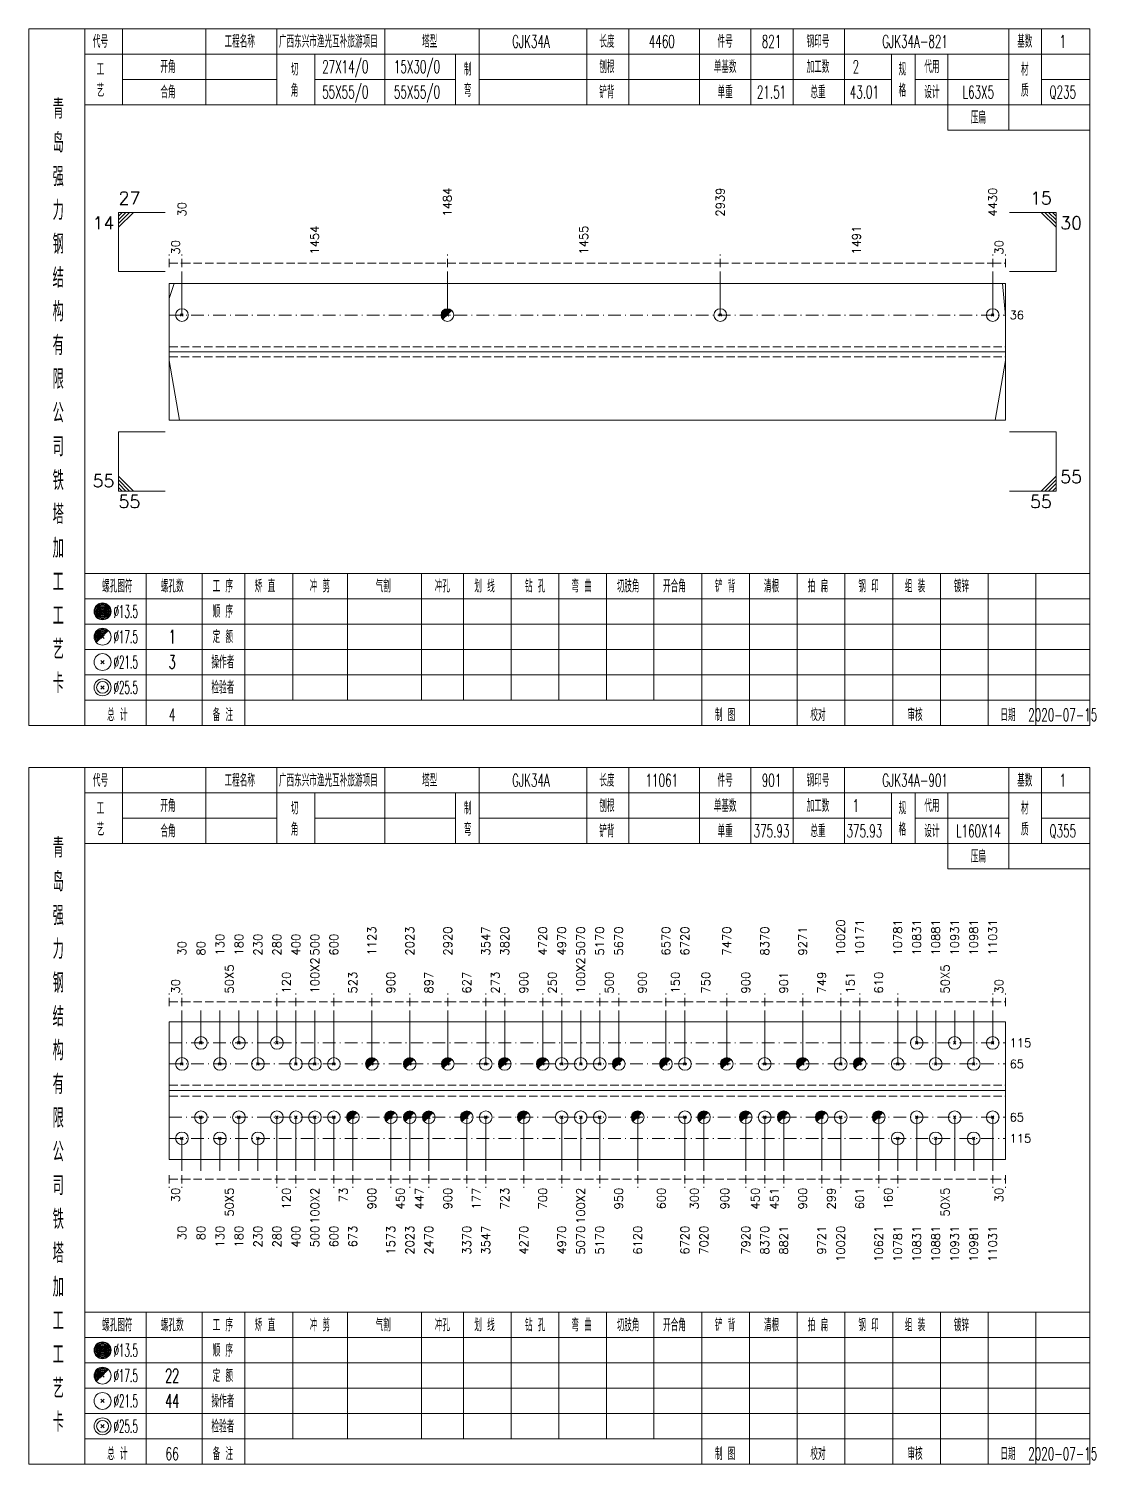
# Model space of a CAD drawing. Extents: x 0 to 2606, y -377 to 6479.
# Drawn here: x 261.4 to 514.3, y 2625 to 2965 of the extents above; entities that cross this region are included whole.
import ezdxf
from ezdxf.enums import TextEntityAlignment as Align

# ---------------------------------------------------------------- set-up
doc = ezdxf.new("R2010")
doc.units = 0
doc.header["$MEASUREMENT"] = 0
doc.linetypes.add('一点画线', pattern=[5.2, 3, -1, 0.2, -1])
doc.linetypes.add('虚线', pattern=[2.75, 2, -0.75])
doc.layers.get('0').update_dxf_attribs({"linetype": 'CONTINUOUS', "lineweight": 25})
doc.layers.add('1', color=7, linetype='CONTINUOUS', lineweight=25)
doc.layers.add('4', color=7, linetype='CONTINUOUS', lineweight=25)
doc.styles.get("Standard").update_dxf_attribs({"font": 'simplex.shx', "width": 0.7, "height": 3, "bigfont": 'gbhzfs.shx'})

msp = doc.modelspace()

# ---------------------------------------------------------------- linework, layer by layer
at = {"color": 7, "linetype": 'Continuous', "lineweight": 13}
for p, q in [((282.7, 2921.5), (293.7, 2921.5)), ((282.7, 2907.5), (282.7, 2921.5)), ((283.57, 2921.5), (282.7, 2920.62)), ((284.45, 2921.5), (282.7, 2919.75)), ((285.32, 2921.5), (282.7, 2918.88)), ((286.2, 2921.5), (282.7, 2918)), ((504.8, 2921.5), (493.8, 2921.5)), ((501.3, 2921.5), (504.8, 2918)), ((502.18, 2921.5), (504.8, 2918.88)), ((503.05, 2921.5), (504.8, 2919.75)), ((503.93, 2921.5), (504.8, 2920.62)), ((504.8, 2907.5), (504.8, 2921.5)), ((282.7, 2907.5), (293.7, 2907.5)), ((297.7, 2897.19), (297.7, 2907.5)), ((360.61, 2897.19), (360.61, 2907.5)), ((425.24, 2897.19), (425.24, 2907.5)), ((489.8, 2897.19), (489.8, 2907.5)), ((504.8, 2907.5), (493.8, 2907.5)), ((294.7, 2901.09), (295.9, 2904.69)), ((492.8, 2896.98), (492.13, 2904.69)), ((297.4, 2896.89), (298, 2897.49)), ((298, 2896.89), (297.4, 2897.49)), ((424.94, 2896.89), (425.54, 2897.49)), ((425.54, 2896.89), (424.94, 2897.49)), ((489.5, 2896.89), (490.1, 2897.49)), ((490.1, 2896.89), (489.5, 2897.49)), ((294.7, 2886.44), (297.14, 2872.31)), ((492.8, 2886.44), (490.36, 2872.31)), ((282.7, 2869.5), (293.7, 2869.5)), ((282.7, 2869.5), (282.7, 2855.5)), ((504.8, 2869.5), (493.8, 2869.5)), ((504.8, 2869.5), (504.8, 2855.5)), ((286.2, 2855.5), (282.7, 2859)), ((285.32, 2855.5), (282.7, 2858.12)), ((284.45, 2855.5), (282.7, 2857.25)), ((283.57, 2855.5), (282.7, 2856.38)), ((501.3, 2855.5), (504.8, 2859)), ((502.18, 2855.5), (504.8, 2858.12)), ((503.05, 2855.5), (504.8, 2857.25)), ((503.93, 2855.5), (504.8, 2856.38)), ((282.7, 2855.5), (293.7, 2855.5)), ((504.8, 2855.5), (493.8, 2855.5)), ((297.7, 2719.81), (297.7, 2732.5)), ((302.2, 2724.81), (302.2, 2732.5)), ((306.7, 2719.81), (306.7, 2732.5)), ((311.2, 2724.81), (311.2, 2732.5)), ((315.7, 2719.81), (315.7, 2732.5)), ((320.2, 2724.81), (320.2, 2732.5)), ((324.7, 2719.81), (324.7, 2732.5)), ((329.2, 2719.81), (329.2, 2732.5)), ((333.7, 2719.81), (333.7, 2732.5)), ((342.7, 2719.81), (342.7, 2732.5)), ((351.7, 2719.81), (351.7, 2732.5)), ((360.7, 2719.81), (360.7, 2732.5)), ((369.7, 2719.81), (369.7, 2732.5)), ((374.2, 2719.81), (374.2, 2732.5)), ((383.2, 2719.81), (383.2, 2732.5)), ((387.7, 2719.81), (387.7, 2732.5)), ((392.2, 2719.81), (392.2, 2732.5)), ((396.7, 2719.81), (396.7, 2732.5)), ((401.2, 2719.81), (401.2, 2732.5)), ((412.37, 2719.81), (412.37, 2732.5)), ((416.87, 2719.81), (416.87, 2732.5)), ((426.8, 2719.81), (426.8, 2732.5)), ((435.8, 2719.81), (435.8, 2732.5)), ((444.8, 2719.81), (444.8, 2732.5)), ((453.8, 2719.81), (453.8, 2732.5)), ((458.3, 2719.81), (458.3, 2732.5)), ((467.3, 2719.81), (467.3, 2732.5)), ((471.8, 2724.81), (471.8, 2732.5)), ((476.3, 2719.81), (476.3, 2732.5)), ((480.8, 2724.81), (480.8, 2732.5)), ((485.3, 2719.81), (485.3, 2732.5)), ((489.8, 2724.81), (489.8, 2732.5)), ((301.9, 2724.51), (302.5, 2725.11)), ((302.5, 2724.51), (301.9, 2725.11)), ((310.9, 2724.51), (311.5, 2725.11)), ((311.5, 2724.51), (310.9, 2725.11)), ((319.9, 2724.51), (320.5, 2725.11)), ((320.5, 2724.51), (319.9, 2725.11)), ((471.5, 2724.51), (472.1, 2725.11)), ((472.1, 2724.51), (471.5, 2725.11)), ((480.5, 2724.51), (481.1, 2725.11)), ((481.1, 2724.51), (480.5, 2725.11)), ((489.5, 2724.51), (490.1, 2725.11)), ((490.1, 2724.51), (489.5, 2725.11)), ((297.4, 2719.51), (298, 2720.11)), ((298, 2719.51), (297.4, 2720.11)), ((306.4, 2719.51), (307, 2720.11)), ((307, 2719.51), (306.4, 2720.11)), ((315.4, 2719.51), (316, 2720.11)), ((316, 2719.51), (315.4, 2720.11)), ((324.4, 2719.51), (325, 2720.11)), ((325, 2719.51), (324.4, 2720.11)), ((328.9, 2719.51), (329.5, 2720.11)), ((329.5, 2719.51), (328.9, 2720.11)), ((333.4, 2719.51), (334, 2720.11)), ((334, 2719.51), (333.4, 2720.11)), ((369.4, 2719.51), (370, 2720.11)), ((370, 2719.51), (369.4, 2720.11)), ((387.4, 2719.51), (388, 2720.11)), ((388, 2719.51), (387.4, 2720.11)), ((391.9, 2719.51), (392.5, 2720.11)), ((392.5, 2719.51), (391.9, 2720.11)), ((396.4, 2719.51), (397, 2720.11)), ((397, 2719.51), (396.4, 2720.11)), ((416.57, 2719.51), (417.17, 2720.11)), ((417.17, 2719.51), (416.57, 2720.11)), ((435.5, 2719.51), (436.1, 2720.11)), ((436.1, 2719.51), (435.5, 2720.11)), ((453.5, 2719.51), (454.1, 2720.11)), ((454.1, 2719.51), (453.5, 2720.11)), ((467, 2719.51), (467.6, 2720.11)), ((467.6, 2719.51), (467, 2720.11)), ((476, 2719.51), (476.6, 2720.11)), ((476.6, 2719.51), (476, 2720.11)), ((485, 2719.51), (485.6, 2720.11)), ((485.6, 2719.51), (485, 2720.11)), ((302.2, 2707.19), (302.2, 2694.5)), ((311.2, 2707.19), (311.2, 2694.5)), ((320.2, 2707.19), (320.2, 2694.5)), ((324.7, 2707.19), (324.7, 2694.5)), ((329.2, 2707.19), (329.2, 2694.5)), ((333.7, 2707.19), (333.7, 2694.5)), ((338.2, 2707.19), (338.2, 2694.5)), ((347.2, 2707.19), (347.2, 2694.5)), ((351.7, 2707.19), (351.7, 2694.5)), ((356.2, 2707.19), (356.2, 2694.5)), ((365.2, 2707.19), (365.2, 2694.5)), ((369.7, 2707.19), (369.7, 2694.5)), ((378.7, 2707.19), (378.7, 2694.5)), ((387.7, 2707.19), (387.7, 2694.5)), ((392.2, 2707.19), (392.2, 2694.5)), ((396.7, 2707.19), (396.7, 2694.5)), ((405.7, 2707.19), (405.7, 2694.5)), ((416.87, 2707.19), (416.87, 2694.5)), ((421.37, 2707.19), (421.37, 2694.5)), ((431.3, 2707.19), (431.3, 2694.5)), ((435.8, 2707.19), (435.8, 2694.5)), ((440.3, 2707.19), (440.3, 2694.5)), ((449.3, 2707.19), (449.3, 2694.5)), ((453.8, 2707.19), (453.8, 2694.5)), ((462.8, 2707.19), (462.8, 2694.5)), ((471.8, 2707.19), (471.8, 2694.5)), ((480.8, 2707.19), (480.8, 2694.5)), ((489.8, 2707.19), (489.8, 2694.5)), ((297.7, 2702.19), (297.7, 2694.5)), ((306.7, 2702.19), (306.7, 2694.5)), ((315.7, 2702.19), (315.7, 2694.5)), ((467.3, 2702.19), (467.3, 2694.5)), ((476.3, 2702.19), (476.3, 2694.5)), ((485.3, 2702.19), (485.3, 2694.5))]:
    msp.add_line(p, q, dxfattribs=at)
at = {"color": 8, "linetype": '虚线', "lineweight": 9}
for p, q in [((294.7, 2908.5), (294.7, 2911.5)), ((297.7, 2908.5), (297.7, 2911.5)), ((297.7, 2908.5), (297.7, 2911.5)), ((360.61, 2908.5), (360.61, 2911.5)), ((360.61, 2908.5), (360.61, 2911.5)), ((425.24, 2908.5), (425.24, 2911.5)), ((425.24, 2908.5), (425.24, 2911.5)), ((489.8, 2908.5), (489.8, 2911.5)), ((489.8, 2908.5), (489.8, 2911.5)), ((492.8, 2908.5), (492.8, 2911.5)), ((294.7, 2909.5), (297.7, 2909.5)), ((297.7, 2909.5), (360.61, 2909.5)), ((360.61, 2909.5), (425.24, 2909.5)), ((425.24, 2909.5), (489.8, 2909.5)), ((489.8, 2909.5), (492.8, 2909.5)), ((294.7, 2733.5), (294.7, 2736.5)), ((294.7, 2734.5), (297.7, 2734.5)), ((297.7, 2733.5), (297.7, 2736.5)), ((297.7, 2733.5), (297.7, 2736.5)), ((297.7, 2734.5), (320.2, 2734.5)), ((320.2, 2733.5), (320.2, 2736.5)), ((320.2, 2733.5), (320.2, 2736.5)), ((320.2, 2734.5), (324.7, 2734.5)), ((324.7, 2733.5), (324.7, 2736.5)), ((324.7, 2733.5), (324.7, 2736.5)), ((324.7, 2734.5), (333.7, 2734.5)), ((333.7, 2733.5), (333.7, 2736.5)), ((333.7, 2733.5), (333.7, 2736.5)), ((333.7, 2734.5), (342.7, 2734.5)), ((342.7, 2733.5), (342.7, 2736.5)), ((342.7, 2733.5), (342.7, 2736.5)), ((342.7, 2734.5), (351.7, 2734.5)), ((351.7, 2733.5), (351.7, 2736.5)), ((351.7, 2733.5), (351.7, 2736.5)), ((351.7, 2734.5), (360.7, 2734.5)), ((360.7, 2733.5), (360.7, 2736.5)), ((360.7, 2733.5), (360.7, 2736.5)), ((360.7, 2734.5), (369.7, 2734.5)), ((369.7, 2733.5), (369.7, 2736.5)), ((369.7, 2733.5), (369.7, 2736.5)), ((369.7, 2734.5), (374.2, 2734.5)), ((374.2, 2733.5), (374.2, 2736.5)), ((374.2, 2733.5), (374.2, 2736.5)), ((374.2, 2734.5), (383.2, 2734.5)), ((383.2, 2733.5), (383.2, 2736.5)), ((383.2, 2733.5), (383.2, 2736.5)), ((383.2, 2734.5), (387.7, 2734.5)), ((387.7, 2733.5), (387.7, 2736.5)), ((387.7, 2733.5), (387.7, 2736.5)), ((387.7, 2734.5), (396.7, 2734.5)), ((396.7, 2733.5), (396.7, 2736.5)), ((396.7, 2733.5), (396.7, 2736.5)), ((396.7, 2734.5), (401.2, 2734.5)), ((401.2, 2733.5), (401.2, 2736.5)), ((401.2, 2733.5), (401.2, 2736.5)), ((401.2, 2734.5), (412.37, 2734.5)), ((412.37, 2733.5), (412.37, 2736.5)), ((412.37, 2733.5), (412.37, 2736.5)), ((412.37, 2734.5), (416.87, 2734.5)), ((416.87, 2733.5), (416.87, 2736.5)), ((416.87, 2733.5), (416.87, 2736.5)), ((416.87, 2734.5), (426.8, 2734.5)), ((426.8, 2733.5), (426.8, 2736.5)), ((426.8, 2733.5), (426.8, 2736.5)), ((426.8, 2734.5), (435.8, 2734.5)), ((435.8, 2733.5), (435.8, 2736.5)), ((435.8, 2733.5), (435.8, 2736.5)), ((435.8, 2734.5), (444.8, 2734.5)), ((444.8, 2733.5), (444.8, 2736.5)), ((444.8, 2733.5), (444.8, 2736.5)), ((444.8, 2734.5), (453.8, 2734.5)), ((453.8, 2733.5), (453.8, 2736.5)), ((453.8, 2733.5), (453.8, 2736.5)), ((453.8, 2734.5), (458.3, 2734.5)), ((458.3, 2733.5), (458.3, 2736.5)), ((458.3, 2733.5), (458.3, 2736.5)), ((458.3, 2734.5), (467.3, 2734.5)), ((467.3, 2733.5), (467.3, 2736.5)), ((467.3, 2733.5), (467.3, 2736.5)), ((467.3, 2734.5), (489.8, 2734.5)), ((489.8, 2733.5), (489.8, 2736.5)), ((489.8, 2733.5), (489.8, 2736.5)), ((489.8, 2734.5), (492.8, 2734.5)), ((492.8, 2733.5), (492.8, 2736.5)), ((294.7, 2693.5), (294.7, 2690.5)), ((297.7, 2693.5), (297.7, 2690.5)), ((297.7, 2693.5), (297.7, 2690.5)), ((320.2, 2693.5), (320.2, 2690.5)), ((320.2, 2693.5), (320.2, 2690.5)), ((324.7, 2693.5), (324.7, 2690.5)), ((324.7, 2693.5), (324.7, 2690.5)), ((333.7, 2693.5), (333.7, 2690.5)), ((333.7, 2693.5), (333.7, 2690.5)), ((338.2, 2693.5), (338.2, 2690.5)), ((338.2, 2693.5), (338.2, 2690.5)), ((347.2, 2693.5), (347.2, 2690.5)), ((347.2, 2693.5), (347.2, 2690.5)), ((351.7, 2693.5), (351.7, 2690.5)), ((351.7, 2693.5), (351.7, 2690.5)), ((356.2, 2693.5), (356.2, 2690.5)), ((356.2, 2693.5), (356.2, 2690.5)), ((365.2, 2693.5), (365.2, 2690.5)), ((365.2, 2693.5), (365.2, 2690.5)), ((369.7, 2693.5), (369.7, 2690.5)), ((369.7, 2693.5), (369.7, 2690.5)), ((378.7, 2693.5), (378.7, 2690.5)), ((378.7, 2693.5), (378.7, 2690.5)), ((387.7, 2693.5), (387.7, 2690.5)), ((387.7, 2693.5), (387.7, 2690.5)), ((396.7, 2693.5), (396.7, 2690.5)), ((396.7, 2693.5), (396.7, 2690.5)), ((405.7, 2693.5), (405.7, 2690.5)), ((405.7, 2693.5), (405.7, 2690.5)), ((416.87, 2693.5), (416.87, 2690.5)), ((416.87, 2693.5), (416.87, 2690.5)), ((421.37, 2693.5), (421.37, 2690.5)), ((421.37, 2693.5), (421.37, 2690.5)), ((431.3, 2693.5), (431.3, 2690.5)), ((431.3, 2693.5), (431.3, 2690.5)), ((435.8, 2693.5), (435.8, 2690.5)), ((435.8, 2693.5), (435.8, 2690.5)), ((440.3, 2693.5), (440.3, 2690.5)), ((440.3, 2693.5), (440.3, 2690.5)), ((449.3, 2693.5), (449.3, 2690.5)), ((449.3, 2693.5), (449.3, 2690.5)), ((453.8, 2693.5), (453.8, 2690.5)), ((453.8, 2693.5), (453.8, 2690.5)), ((462.8, 2693.5), (462.8, 2690.5)), ((462.8, 2693.5), (462.8, 2690.5)), ((467.3, 2693.5), (467.3, 2690.5)), ((467.3, 2693.5), (467.3, 2690.5)), ((489.8, 2693.5), (489.8, 2690.5)), ((489.8, 2693.5), (489.8, 2690.5)), ((492.8, 2693.5), (492.8, 2690.5)), ((294.7, 2692.5), (297.7, 2692.5)), ((297.7, 2692.5), (320.2, 2692.5)), ((320.2, 2692.5), (324.7, 2692.5)), ((324.7, 2692.5), (333.7, 2692.5)), ((333.7, 2692.5), (338.2, 2692.5)), ((338.2, 2692.5), (347.2, 2692.5)), ((347.2, 2692.5), (351.7, 2692.5)), ((351.7, 2692.5), (356.2, 2692.5)), ((356.2, 2692.5), (365.2, 2692.5)), ((365.2, 2692.5), (369.7, 2692.5)), ((369.7, 2692.5), (378.7, 2692.5)), ((378.7, 2692.5), (387.7, 2692.5)), ((387.7, 2692.5), (396.7, 2692.5)), ((396.7, 2692.5), (405.7, 2692.5)), ((405.7, 2692.5), (416.87, 2692.5)), ((416.87, 2692.5), (421.37, 2692.5)), ((421.37, 2692.5), (431.3, 2692.5)), ((431.3, 2692.5), (435.8, 2692.5)), ((435.8, 2692.5), (440.3, 2692.5)), ((440.3, 2692.5), (449.3, 2692.5)), ((449.3, 2692.5), (453.8, 2692.5)), ((453.8, 2692.5), (462.8, 2692.5)), ((462.8, 2692.5), (467.3, 2692.5)), ((467.3, 2692.5), (489.8, 2692.5)), ((489.8, 2692.5), (492.8, 2692.5))]:
    msp.add_line(p, q, dxfattribs=at)
at = {"color": 7, "linetype": 'Continuous', "lineweight": 18}
for p, q in [((294.7, 2904.69), (294.7, 2872.31)), ((294.7, 2904.69), (492.8, 2904.69)), ((492.8, 2904.69), (492.8, 2872.31)), ((294.7, 2888.5), (492.8, 2888.5)), ((294.7, 2729.81), (294.7, 2697.19)), ((294.7, 2729.81), (492.8, 2729.81)), ((492.8, 2729.81), (492.8, 2697.19)), ((294.7, 2713.5), (492.8, 2713.5))]:
    msp.add_line(p, q, dxfattribs=at)
at = {"color": 3, "linetype": '一点画线', "lineweight": 13}
for p, q in [((294.7, 2897.19), (492.8, 2897.19)), ((294.7, 2724.81), (492.8, 2724.81)), ((294.7, 2719.81), (492.8, 2719.81)), ((294.7, 2707.19), (492.8, 2707.19)), ((294.7, 2702.19), (492.8, 2702.19))]:
    msp.add_line(p, q, dxfattribs=at)
at = {"color": 7, "linetype": 'Continuous', "lineweight": 0}
for p, q in [((360.31, 2896.89), (360.91, 2897.49)), ((360.31, 2897.49), (360.91, 2896.89)), ((342.4, 2719.51), (343, 2720.11)), ((342.4, 2720.11), (343, 2719.51)), ((351.4, 2719.51), (352, 2720.11)), ((351.4, 2720.11), (352, 2719.51)), ((360.4, 2719.51), (361, 2720.11)), ((360.4, 2720.11), (361, 2719.51)), ((373.9, 2719.51), (374.5, 2720.11)), ((373.9, 2720.11), (374.5, 2719.51)), ((382.9, 2719.51), (383.5, 2720.11)), ((382.9, 2720.11), (383.5, 2719.51)), ((400.9, 2719.51), (401.5, 2720.11)), ((400.9, 2720.11), (401.5, 2719.51)), ((412.07, 2719.51), (412.67, 2720.11)), ((412.07, 2720.11), (412.67, 2719.51)), ((426.5, 2719.51), (427.1, 2720.11)), ((426.5, 2720.11), (427.1, 2719.51)), ((444.5, 2719.51), (445.1, 2720.11)), ((444.5, 2720.11), (445.1, 2719.51)), ((458, 2719.51), (458.6, 2720.11)), ((458, 2720.11), (458.6, 2719.51))]:
    msp.add_line(p, q, dxfattribs=at)
at = {"color": 1, "linetype": '虚线', "lineweight": 18}
for p, q in [((294.7, 2889.69), (492.8, 2889.69)), ((294.7, 2887.31), (492.8, 2887.31)), ((294.7, 2714.81), (492.8, 2714.81)), ((294.7, 2712.19), (492.8, 2712.19))]:
    msp.add_line(p, q, dxfattribs=at)
at = {"color": 7, "linetype": 'Continuous', "lineweight": 13}
for centre in [(297.7, 2897.19), (360.61, 2897.19), (425.24, 2897.19), (489.8, 2897.19), (302.2, 2724.81), (311.2, 2724.81), (320.2, 2724.81), (471.8, 2724.81), (480.8, 2724.81), (489.8, 2724.81), (297.7, 2719.81), (306.7, 2719.81), (315.7, 2719.81), (324.7, 2719.81), (329.2, 2719.81), (333.7, 2719.81), (342.7, 2719.81), (351.7, 2719.81), (360.7, 2719.81), (369.7, 2719.81), (374.2, 2719.81), (383.2, 2719.81), (387.7, 2719.81), (392.2, 2719.81), (396.7, 2719.81), (401.2, 2719.81), (412.37, 2719.81), (416.87, 2719.81), (426.8, 2719.81), (435.8, 2719.81), (444.8, 2719.81), (453.8, 2719.81), (458.3, 2719.81), (467.3, 2719.81), (476.3, 2719.81), (485.3, 2719.81)]:
    msp.add_circle(centre, 1.5, dxfattribs=at)
for centre, radius in [((360.61, 2897.19), 1.35), ((360.61, 2897.19), 1.2), ((360.61, 2897.19), 1.05), ((360.61, 2897.19), 0.9), ((360.61, 2897.19), 0.75), ((360.61, 2897.19), 0.6), ((360.61, 2897.19), 0.45), ((360.61, 2897.19), 0.3), ((360.61, 2897.19), 0.15), ((342.7, 2719.81), 1.35), ((342.7, 2719.81), 1.2), ((342.7, 2719.81), 1.05), ((342.7, 2719.81), 0.9), ((342.7, 2719.81), 0.75), ((342.7, 2719.81), 0.6), ((342.7, 2719.81), 0.45), ((342.7, 2719.81), 0.3), ((351.7, 2719.81), 1.35), ((351.7, 2719.81), 1.2), ((351.7, 2719.81), 1.05), ((351.7, 2719.81), 0.9), ((351.7, 2719.81), 0.75), ((351.7, 2719.81), 0.6), ((351.7, 2719.81), 0.45), ((351.7, 2719.81), 0.3), ((360.7, 2719.81), 1.35), ((360.7, 2719.81), 1.2), ((360.7, 2719.81), 1.05), ((360.7, 2719.81), 0.9), ((360.7, 2719.81), 0.75), ((360.7, 2719.81), 0.6), ((360.7, 2719.81), 0.45), ((360.7, 2719.81), 0.3), ((374.2, 2719.81), 1.35), ((374.2, 2719.81), 1.2), ((374.2, 2719.81), 1.05), ((374.2, 2719.81), 0.9), ((374.2, 2719.81), 0.75), ((374.2, 2719.81), 0.6), ((374.2, 2719.81), 0.45), ((374.2, 2719.81), 0.3), ((383.2, 2719.81), 1.35), ((383.2, 2719.81), 1.2), ((383.2, 2719.81), 1.05), ((383.2, 2719.81), 0.9), ((383.2, 2719.81), 0.75), ((383.2, 2719.81), 0.6), ((383.2, 2719.81), 0.45), ((383.2, 2719.81), 0.3), ((401.2, 2719.81), 1.35), ((401.2, 2719.81), 1.2), ((401.2, 2719.81), 1.05), ((401.2, 2719.81), 0.9), ((401.2, 2719.81), 0.75), ((401.2, 2719.81), 0.6), ((401.2, 2719.81), 0.45), ((401.2, 2719.81), 0.3), ((412.37, 2719.81), 1.35), ((412.37, 2719.81), 1.2), ((412.37, 2719.81), 1.05), ((412.37, 2719.81), 0.9), ((412.37, 2719.81), 0.75), ((412.37, 2719.81), 0.6), ((412.37, 2719.81), 0.45), ((412.37, 2719.81), 0.3), ((426.8, 2719.81), 1.35), ((426.8, 2719.81), 1.2), ((426.8, 2719.81), 1.05), ((426.8, 2719.81), 0.9), ((426.8, 2719.81), 0.75), ((426.8, 2719.81), 0.6), ((426.8, 2719.81), 0.45), ((426.8, 2719.81), 0.3), ((444.8, 2719.81), 1.35), ((444.8, 2719.81), 1.2), ((444.8, 2719.81), 1.05), ((444.8, 2719.81), 0.9), ((444.8, 2719.81), 0.75), ((444.8, 2719.81), 0.6), ((444.8, 2719.81), 0.45), ((444.8, 2719.81), 0.3), ((458.3, 2719.81), 1.35), ((458.3, 2719.81), 1.2), ((458.3, 2719.81), 1.05), ((458.3, 2719.81), 0.9), ((458.3, 2719.81), 0.75), ((458.3, 2719.81), 0.6), ((458.3, 2719.81), 0.45), ((458.3, 2719.81), 0.3), ((342.7, 2719.81), 0.15), ((351.7, 2719.81), 0.15), ((360.7, 2719.81), 0.15), ((374.2, 2719.81), 0.15), ((383.2, 2719.81), 0.15), ((401.2, 2719.81), 0.15), ((412.37, 2719.81), 0.15), ((426.8, 2719.81), 0.15), ((444.8, 2719.81), 0.15), ((458.3, 2719.81), 0.15)]:
    msp.add_arc(centre, radius, 45, 225, dxfattribs=at)
at = {"layer": '1', "color": 7, "linetype": 'Continuous', "lineweight": 18}
for p, q in [((294.7, 2872.31), (492.8, 2872.31)), ((294.7, 2697.19), (492.8, 2697.19))]:
    msp.add_line(p, q, dxfattribs=at)
at = {"layer": '1', "color": 7, "linetype": 'Continuous', "lineweight": 13}
for p, q in [((301.9, 2706.89), (302.5, 2707.49)), ((302.5, 2706.89), (301.9, 2707.49)), ((310.9, 2706.89), (311.5, 2707.49)), ((311.5, 2706.89), (310.9, 2707.49)), ((319.9, 2706.89), (320.5, 2707.49)), ((320.5, 2706.89), (319.9, 2707.49)), ((324.4, 2706.89), (325, 2707.49)), ((325, 2706.89), (324.4, 2707.49)), ((328.9, 2706.89), (329.5, 2707.49)), ((329.5, 2706.89), (328.9, 2707.49)), ((333.4, 2706.89), (334, 2707.49)), ((334, 2706.89), (333.4, 2707.49)), ((369.4, 2706.89), (370, 2707.49)), ((370, 2706.89), (369.4, 2707.49)), ((387.4, 2706.89), (388, 2707.49)), ((388, 2706.89), (387.4, 2707.49)), ((391.9, 2706.89), (392.5, 2707.49)), ((392.5, 2706.89), (391.9, 2707.49)), ((396.4, 2706.89), (397, 2707.49)), ((397, 2706.89), (396.4, 2707.49)), ((416.57, 2706.89), (417.17, 2707.49)), ((417.17, 2706.89), (416.57, 2707.49)), ((435.5, 2706.89), (436.1, 2707.49)), ((436.1, 2706.89), (435.5, 2707.49)), ((453.5, 2706.89), (454.1, 2707.49)), ((454.1, 2706.89), (453.5, 2707.49)), ((471.5, 2706.89), (472.1, 2707.49)), ((472.1, 2706.89), (471.5, 2707.49)), ((480.5, 2706.89), (481.1, 2707.49)), ((481.1, 2706.89), (480.5, 2707.49)), ((489.5, 2706.89), (490.1, 2707.49)), ((490.1, 2706.89), (489.5, 2707.49)), ((297.4, 2701.89), (298, 2702.49)), ((298, 2701.89), (297.4, 2702.49)), ((306.4, 2701.89), (307, 2702.49)), ((307, 2701.89), (306.4, 2702.49)), ((315.4, 2701.89), (316, 2702.49)), ((316, 2701.89), (315.4, 2702.49)), ((467, 2701.89), (467.6, 2702.49)), ((467.6, 2701.89), (467, 2702.49)), ((476, 2701.89), (476.6, 2702.49)), ((476.6, 2701.89), (476, 2702.49)), ((485, 2701.89), (485.6, 2702.49)), ((485.6, 2701.89), (485, 2702.49))]:
    msp.add_line(p, q, dxfattribs=at)
at = {"layer": '1', "color": 7, "linetype": 'Continuous', "lineweight": 0}
for p, q in [((337.9, 2706.89), (338.5, 2707.49)), ((337.9, 2707.49), (338.5, 2706.89)), ((346.9, 2706.89), (347.5, 2707.49)), ((346.9, 2707.49), (347.5, 2706.89)), ((351.4, 2706.89), (352, 2707.49)), ((351.4, 2707.49), (352, 2706.89)), ((355.9, 2706.89), (356.5, 2707.49)), ((355.9, 2707.49), (356.5, 2706.89)), ((364.9, 2706.89), (365.5, 2707.49)), ((364.9, 2707.49), (365.5, 2706.89)), ((378.4, 2706.89), (379, 2707.49)), ((378.4, 2707.49), (379, 2706.89)), ((405.4, 2706.89), (406, 2707.49)), ((405.4, 2707.49), (406, 2706.89)), ((421.07, 2706.89), (421.67, 2707.49)), ((421.07, 2707.49), (421.67, 2706.89)), ((431, 2706.89), (431.6, 2707.49)), ((431, 2707.49), (431.6, 2706.89)), ((440, 2706.89), (440.6, 2707.49)), ((440, 2707.49), (440.6, 2706.89)), ((449, 2706.89), (449.6, 2707.49)), ((449, 2707.49), (449.6, 2706.89)), ((462.5, 2706.89), (463.1, 2707.49)), ((462.5, 2707.49), (463.1, 2706.89))]:
    msp.add_line(p, q, dxfattribs=at)
at = {"layer": '1', "color": 7, "linetype": 'Continuous', "lineweight": 13}
for centre in [(302.2, 2707.19), (311.2, 2707.19), (320.2, 2707.19), (324.7, 2707.19), (329.2, 2707.19), (333.7, 2707.19), (338.2, 2707.19), (347.2, 2707.19), (351.7, 2707.19), (356.2, 2707.19), (365.2, 2707.19), (369.7, 2707.19), (378.7, 2707.19), (387.7, 2707.19), (392.2, 2707.19), (396.7, 2707.19), (405.7, 2707.19), (416.87, 2707.19), (421.37, 2707.19), (431.3, 2707.19), (435.8, 2707.19), (440.3, 2707.19), (449.3, 2707.19), (453.8, 2707.19), (462.8, 2707.19), (471.8, 2707.19), (480.8, 2707.19), (489.8, 2707.19), (297.7, 2702.19), (306.7, 2702.19), (315.7, 2702.19), (467.3, 2702.19), (476.3, 2702.19), (485.3, 2702.19)]:
    msp.add_circle(centre, 1.5, dxfattribs=at)
for centre, radius in [((338.2, 2707.19), 1.35), ((338.2, 2707.19), 1.2), ((338.2, 2707.19), 1.05), ((338.2, 2707.19), 0.9), ((338.2, 2707.19), 0.75), ((338.2, 2707.19), 0.6), ((338.2, 2707.19), 0.45), ((338.2, 2707.19), 0.3), ((338.2, 2707.19), 0.15), ((347.2, 2707.19), 1.35), ((347.2, 2707.19), 1.2), ((347.2, 2707.19), 1.05), ((347.2, 2707.19), 0.9), ((347.2, 2707.19), 0.75), ((347.2, 2707.19), 0.6), ((347.2, 2707.19), 0.45), ((347.2, 2707.19), 0.3), ((347.2, 2707.19), 0.15), ((351.7, 2707.19), 1.35), ((351.7, 2707.19), 1.2), ((351.7, 2707.19), 1.05), ((351.7, 2707.19), 0.9), ((351.7, 2707.19), 0.75), ((351.7, 2707.19), 0.6), ((351.7, 2707.19), 0.45), ((351.7, 2707.19), 0.3), ((351.7, 2707.19), 0.15), ((356.2, 2707.19), 1.35), ((356.2, 2707.19), 1.2), ((356.2, 2707.19), 1.05), ((356.2, 2707.19), 0.9), ((356.2, 2707.19), 0.75), ((356.2, 2707.19), 0.6), ((356.2, 2707.19), 0.45), ((356.2, 2707.19), 0.3), ((356.2, 2707.19), 0.15), ((365.2, 2707.19), 1.35), ((365.2, 2707.19), 1.2), ((365.2, 2707.19), 1.05), ((365.2, 2707.19), 0.9), ((365.2, 2707.19), 0.75), ((365.2, 2707.19), 0.6), ((365.2, 2707.19), 0.45), ((365.2, 2707.19), 0.3), ((365.2, 2707.19), 0.15), ((378.7, 2707.19), 1.35), ((378.7, 2707.19), 1.2), ((378.7, 2707.19), 1.05), ((378.7, 2707.19), 0.9), ((378.7, 2707.19), 0.75), ((378.7, 2707.19), 0.6), ((378.7, 2707.19), 0.45), ((378.7, 2707.19), 0.3), ((378.7, 2707.19), 0.15), ((405.7, 2707.19), 1.35), ((405.7, 2707.19), 1.2), ((405.7, 2707.19), 1.05), ((405.7, 2707.19), 0.9), ((405.7, 2707.19), 0.75), ((405.7, 2707.19), 0.6), ((405.7, 2707.19), 0.45), ((405.7, 2707.19), 0.3), ((405.7, 2707.19), 0.15), ((421.37, 2707.19), 1.35), ((421.37, 2707.19), 1.2), ((421.37, 2707.19), 1.05), ((421.37, 2707.19), 0.9), ((421.37, 2707.19), 0.75), ((421.37, 2707.19), 0.6), ((421.37, 2707.19), 0.45), ((421.37, 2707.19), 0.3), ((421.37, 2707.19), 0.15), ((431.3, 2707.19), 1.35), ((431.3, 2707.19), 1.2), ((431.3, 2707.19), 1.05), ((431.3, 2707.19), 0.9), ((431.3, 2707.19), 0.75), ((431.3, 2707.19), 0.6), ((431.3, 2707.19), 0.45), ((431.3, 2707.19), 0.3), ((431.3, 2707.19), 0.15), ((440.3, 2707.19), 1.35), ((440.3, 2707.19), 1.2), ((440.3, 2707.19), 1.05), ((440.3, 2707.19), 0.9), ((440.3, 2707.19), 0.75), ((440.3, 2707.19), 0.6), ((440.3, 2707.19), 0.45), ((440.3, 2707.19), 0.3), ((440.3, 2707.19), 0.15), ((449.3, 2707.19), 1.35), ((449.3, 2707.19), 1.2), ((449.3, 2707.19), 1.05), ((449.3, 2707.19), 0.9), ((449.3, 2707.19), 0.75), ((449.3, 2707.19), 0.6), ((449.3, 2707.19), 0.45), ((449.3, 2707.19), 0.3), ((449.3, 2707.19), 0.15), ((462.8, 2707.19), 1.35), ((462.8, 2707.19), 1.2), ((462.8, 2707.19), 1.05), ((462.8, 2707.19), 0.9), ((462.8, 2707.19), 0.75), ((462.8, 2707.19), 0.6), ((462.8, 2707.19), 0.45), ((462.8, 2707.19), 0.3), ((462.8, 2707.19), 0.15)]:
    msp.add_arc(centre, radius, 45, 225, dxfattribs=at)
at = {"layer": '4', "color": 1, "linetype": 'Continuous', "lineweight": 18}
for p, q in [((274.7, 2800), (274.7, 2965)), ((283.6, 2947), (283.6, 2965)), ((303.4, 2947), (303.4, 2965)), ((320.2, 2947), (320.2, 2965)), ((345.8, 2947), (345.8, 2965)), ((368.1, 2947), (368.1, 2965)), ((393.6, 2947), (393.6, 2965)), ((403.6, 2947), (403.6, 2965)), ((420.3, 2947), (420.3, 2965)), ((432.5, 2947), (432.5, 2965)), ((442.5, 2947), (442.5, 2965)), ((454.7, 2947), (454.7, 2965)), ((493.6, 2941), (493.6, 2965)), ((501.4, 2947), (501.4, 2965)), ((274.7, 2959), (512.8, 2959)), ((329.2, 2947), (329.2, 2959)), ((362.5, 2947), (362.5, 2959)), ((465.8, 2947), (465.8, 2959)), ((471.4, 2947), (471.4, 2959)), ((479.2, 2941), (479.2, 2959)), ((283.6, 2953), (320.2, 2953)), ((329.2, 2953), (362.5, 2953)), ((368.1, 2953), (465.8, 2953)), ((471.4, 2953), (493.6, 2953)), ((501.4, 2953), (512.8, 2953)), ((274.7, 2947), (512.8, 2947)), ((479.2, 2941), (512.8, 2941)), ((274.7, 2836), (512.8, 2836)), ((289.2, 2800), (289.2, 2836)), ((302.5, 2800), (302.5, 2836)), ((312.6, 2800), (312.6, 2836)), ((324, 2806), (324, 2836)), ((336.9, 2806), (336.9, 2836)), ((354.5, 2806), (354.5, 2836)), ((364.4, 2806), (364.4, 2836)), ((375.7, 2806), (375.7, 2836)), ((387, 2806), (387, 2836)), ((398.3, 2806), (398.3, 2836)), ((409.5, 2806), (409.5, 2836)), ((420.9, 2806), (420.9, 2836)), ((432.2, 2806), (432.2, 2836)), ((443.5, 2806), (443.5, 2836)), ((454.8, 2806), (454.8, 2836)), ((466.1, 2806), (466.1, 2836)), ((477.4, 2806), (477.4, 2836)), ((488.7, 2806), (488.7, 2836)), ((500, 2806), (500, 2836)), ((274.7, 2830), (512.8, 2830)), ((274.7, 2824), (512.8, 2824)), ((274.7, 2818), (512.8, 2818)), ((274.7, 2812), (512.8, 2812)), ((274.7, 2806), (512.8, 2806)), ((420.9, 2800), (420.9, 2806)), ((432.2, 2800), (432.2, 2806)), ((443.5, 2800), (443.5, 2806)), ((454.8, 2800), (454.8, 2806)), ((466.1, 2800), (466.1, 2806)), ((477.4, 2800), (477.4, 2806)), ((488.7, 2800), (488.7, 2806)), ((500, 2800), (500, 2806)), ((274.7, 2625), (274.7, 2790)), ((283.6, 2772), (283.6, 2790)), ((303.4, 2772), (303.4, 2790)), ((320.2, 2772), (320.2, 2790)), ((345.8, 2772), (345.8, 2790)), ((368.1, 2772), (368.1, 2790)), ((393.6, 2772), (393.6, 2790)), ((403.6, 2772), (403.6, 2790)), ((420.3, 2772), (420.3, 2790)), ((432.5, 2772), (432.5, 2790)), ((442.5, 2772), (442.5, 2790)), ((454.7, 2772), (454.7, 2790)), ((493.6, 2766), (493.6, 2790)), ((501.4, 2772), (501.4, 2790)), ((274.7, 2784), (512.8, 2784)), ((329.2, 2772), (329.2, 2784)), ((362.5, 2772), (362.5, 2784)), ((465.8, 2772), (465.8, 2784)), ((471.4, 2772), (471.4, 2784)), ((479.2, 2766), (479.2, 2784)), ((283.6, 2778), (320.2, 2778)), ((329.2, 2778), (362.5, 2778)), ((368.1, 2778), (465.8, 2778)), ((471.4, 2778), (493.6, 2778)), ((501.4, 2778), (512.8, 2778)), ((274.7, 2772), (512.8, 2772)), ((479.2, 2766), (512.8, 2766)), ((274.7, 2661), (512.8, 2661)), ((289.2, 2625), (289.2, 2661)), ((302.5, 2625), (302.5, 2661)), ((312.6, 2625), (312.6, 2661)), ((324, 2631), (324, 2661)), ((336.9, 2631), (336.9, 2661)), ((354.5, 2631), (354.5, 2661)), ((364.4, 2631), (364.4, 2661)), ((375.7, 2631), (375.7, 2661)), ((387, 2631), (387, 2661)), ((398.3, 2631), (398.3, 2661)), ((409.5, 2631), (409.5, 2661)), ((420.9, 2631), (420.9, 2661)), ((432.2, 2631), (432.2, 2661)), ((443.5, 2631), (443.5, 2661)), ((454.8, 2631), (454.8, 2661)), ((466.1, 2631), (466.1, 2661)), ((477.4, 2631), (477.4, 2661)), ((488.7, 2631), (488.7, 2661)), ((500, 2631), (500, 2661)), ((274.7, 2655), (512.8, 2655)), ((274.7, 2649), (512.8, 2649)), ((274.7, 2643), (512.8, 2643)), ((274.7, 2637), (512.8, 2637)), ((274.7, 2631), (512.8, 2631)), ((420.9, 2625), (420.9, 2631)), ((432.2, 2625), (432.2, 2631)), ((443.5, 2625), (443.5, 2631)), ((454.8, 2625), (454.8, 2631)), ((466.1, 2625), (466.1, 2631)), ((477.4, 2625), (477.4, 2631)), ((488.7, 2625), (488.7, 2631)), ((500, 2625), (500, 2631))]:
    msp.add_line(p, q, dxfattribs=at)
at = {"layer": '4', "color": 7, "linetype": 'Continuous', "lineweight": 13}
for p, q in [((278.7, 2826.8), (279.1, 2827.2)), ((279.1, 2826.8), (278.7, 2827.2)), ((278.5, 2814.6), (279.3, 2815.4)), ((279.3, 2814.6), (278.5, 2815.4)), ((278.5, 2808.6), (279.3, 2809.4)), ((279.3, 2808.6), (278.5, 2809.4)), ((278.7, 2651.8), (279.1, 2652.2)), ((279.1, 2651.8), (278.7, 2652.2)), ((278.5, 2639.6), (279.3, 2640.4)), ((279.3, 2639.6), (278.5, 2640.4)), ((278.5, 2633.6), (279.3, 2634.4)), ((279.3, 2633.6), (278.5, 2634.4))]:
    msp.add_line(p, q, dxfattribs=at)
at = {"layer": '4', "color": 7, "linetype": 'Continuous', "lineweight": 0}
for p, q in [((278.5, 2820.6), (279.3, 2821.4)), ((278.5, 2821.4), (279.3, 2820.6)), ((278.5, 2645.6), (279.3, 2646.4)), ((278.5, 2646.4), (279.3, 2645.6))]:
    msp.add_line(p, q, dxfattribs=at)
at = {"layer": '4', "color": 1, "linetype": 'Continuous', "lineweight": 18}
for points in [[(261.4, 2965), (261.4, 2800), (512.8, 2800), (512.8, 2965)], [(261.4, 2790), (261.4, 2625), (512.8, 2625), (512.8, 2790)]]:
    msp.add_lwpolyline(points, close=True, dxfattribs=at)
at = {"layer": '4', "color": 7, "linetype": 'Continuous', "lineweight": 13}
for centre, radius in [((278.9, 2827), 2), ((278.9, 2827), 1.8), ((278.9, 2827), 1.6), ((278.9, 2827), 1.4), ((278.9, 2827), 1.2), ((278.9, 2827), 1), ((278.9, 2827), 0.8), ((278.9, 2827), 0.6), ((278.9, 2827), 0.4), ((278.9, 2827), 0.2), ((278.9, 2821), 2), ((278.9, 2815), 2), ((278.9, 2809), 2), ((278.9, 2809), 1.4), ((278.9, 2652), 2), ((278.9, 2652), 1.8), ((278.9, 2652), 1.6), ((278.9, 2652), 1.4), ((278.9, 2652), 1.2), ((278.9, 2652), 1), ((278.9, 2652), 0.8), ((278.9, 2652), 0.6), ((278.9, 2652), 0.4), ((278.9, 2652), 0.2), ((278.9, 2646), 2), ((278.9, 2640), 2), ((278.9, 2634), 2), ((278.9, 2634), 1.4)]:
    msp.add_circle(centre, radius, dxfattribs=at)
for centre, radius in [((278.9, 2821), 1.8), ((278.9, 2821), 1.6), ((278.9, 2821), 1.4), ((278.9, 2821), 1.2), ((278.9, 2821), 1), ((278.9, 2821), 0.8), ((278.9, 2821), 0.6), ((278.9, 2821), 0.4), ((278.9, 2821), 0.2), ((278.9, 2646), 1.8), ((278.9, 2646), 1.6), ((278.9, 2646), 1.4), ((278.9, 2646), 1.2), ((278.9, 2646), 1), ((278.9, 2646), 0.8), ((278.9, 2646), 0.6), ((278.9, 2646), 0.4), ((278.9, 2646), 0.2)]:
    msp.add_arc(centre, radius, 45, 225, dxfattribs=at)

# ---------------------------------------------------------------- texts
at = {"color": 7, "linetype": 'Continuous', "lineweight": 13}
for s, p in [('27', (282.7, 2922.5)), ('55', (505.8, 2856.5))]:
    msp.add_text(s, height=3, dxfattribs=at).set_placement(p, align=Align.BOTTOM_LEFT)
for s, p in [('1484', (360.61, 2920.5)), ('2939', (425.24, 2920.5)), ('4430', (489.8, 2920.5)), ('30', (297.7, 2920.5)), ('1123', (342.7, 2745.5)), ('2023', (351.7, 2745.5)), ('2920', (360.7, 2745.5)), ('3547', (369.7, 2745.5)), ('3820', (374.2, 2745.5)), ('4720', (383.2, 2745.5)), ('4970', (387.7, 2745.5)), ('5070', (392.2, 2745.5)), ('5170', (396.7, 2745.5)), ('5670', (401.2, 2745.5)), ('6570', (412.37, 2745.5)), ('6720', (416.87, 2745.5)), ('7470', (426.8, 2745.5)), ('8370', (435.8, 2745.5)), ('9271', (444.8, 2745.5)), ('10020', (453.8, 2745.5)), ('10171', (458.3, 2745.5)), ('10781', (467.3, 2745.5)), ('10831', (471.8, 2745.5)), ('10881', (476.3, 2745.5)), ('10931', (480.8, 2745.5)), ('10981', (485.3, 2745.5)), ('11031', (489.8, 2745.5)), ('30', (297.7, 2745.5)), ('80', (302.2, 2745.5)), ('130', (306.7, 2745.5)), ('180', (311.2, 2745.5)), ('230', (315.7, 2745.5)), ('280', (320.2, 2745.5)), ('400', (324.7, 2745.5)), ('500', (329.2, 2745.5)), ('600', (333.7, 2745.5))]:
    msp.add_text(s, height=2, rotation=90, dxfattribs=at).set_placement(p, align=Align.MIDDLE_LEFT)
for s, p in [('15', (503.8, 2922.5)), ('55', (281.7, 2855.5))]:
    msp.add_text(s, height=3, dxfattribs=at).set_placement(p, align=Align.BOTTOM_RIGHT)
for s, p in [('14', (281.7, 2920.5)), ('55', (503.8, 2854.5))]:
    msp.add_text(s, height=3, dxfattribs=at).set_placement(p, align=Align.TOP_RIGHT)
at = {"color": 8, "linetype": 'Continuous', "lineweight": 9}
for s, p in [('1454', (329.16, 2911.5)), ('1455', (392.93, 2911.5)), ('1491', (457.52, 2911.5)), ('30', (296.2, 2911.5)), ('30', (491.3, 2911.5)), ('100X2', (329.2, 2736.5)), ('100X2', (392.2, 2736.5)), ('50X5', (308.95, 2736.5)), ('120', (322.45, 2736.5)), ('523', (338.2, 2736.5)), ('900', (347.2, 2736.5)), ('897', (356.2, 2736.5)), ('627', (365.2, 2736.5)), ('273', (371.95, 2736.5)), ('900', (378.7, 2736.5)), ('250', (385.45, 2736.5)), ('500', (398.95, 2736.5)), ('900', (406.78, 2736.5)), ('150', (414.62, 2736.5)), ('750', (421.83, 2736.5)), ('900', (431.3, 2736.5)), ('901', (440.3, 2736.5)), ('749', (449.3, 2736.5)), ('151', (456.05, 2736.5)), ('610', (462.8, 2736.5)), ('50X5', (478.55, 2736.5)), ('30', (296.2, 2736.5)), ('30', (491.3, 2736.5))]:
    msp.add_text(s, height=2, rotation=90, dxfattribs=at).set_placement(p, align=Align.MIDDLE_LEFT)
at = {"color": 7, "linetype": 'Continuous', "lineweight": 13}
for s, p in [('30', (505.8, 2920.5)), ('55', (282.7, 2854.5))]:
    msp.add_text(s, height=3, dxfattribs=at).set_placement(p, align=Align.TOP_LEFT)
for s, p in [('36', (493.8, 2897.19)), ('115', (493.8, 2724.81)), ('65', (493.8, 2719.81)), ('65', (493.8, 2707.19)), ('115', (493.8, 2702.19))]:
    msp.add_text(s, height=2, dxfattribs=at).set_placement(p, align=Align.MIDDLE_LEFT)
at = {"color": 8, "linetype": 'Continuous', "lineweight": 9}
for s, p in [('30', (296.2, 2690.5)), ('50X5', (308.95, 2690.5)), ('120', (322.45, 2690.5)), ('100X2', (329.2, 2690.5)), ('73', (335.95, 2690.5)), ('900', (342.7, 2690.5)), ('450', (349.45, 2690.5)), ('447', (353.95, 2690.5)), ('900', (360.7, 2690.5)), ('177', (367.45, 2690.5)), ('723', (374.2, 2690.5)), ('700', (383.2, 2690.5)), ('100X2', (392.2, 2690.5)), ('950', (401.2, 2690.5)), ('600', (411.28, 2690.5)), ('300', (419.12, 2690.5)), ('900', (426.33, 2690.5)), ('450', (433.55, 2690.5)), ('451', (438.05, 2690.5)), ('900', (444.8, 2690.5)), ('299', (451.55, 2690.5)), ('601', (458.3, 2690.5)), ('160', (465.05, 2690.5)), ('50X5', (478.55, 2690.5)), ('30', (491.3, 2690.5))]:
    msp.add_text(s, height=2, rotation=90, dxfattribs=at).set_placement(p, align=Align.MIDDLE_RIGHT)
at = {"layer": '1', "color": 7, "linetype": 'Continuous', "lineweight": 13}
for s, p in [('30', (297.7, 2681.5)), ('80', (302.2, 2681.5)), ('130', (306.7, 2681.5)), ('180', (311.2, 2681.5)), ('230', (315.7, 2681.5)), ('280', (320.2, 2681.5)), ('400', (324.7, 2681.5)), ('500', (329.2, 2681.5)), ('600', (333.7, 2681.5)), ('673', (338.2, 2681.5)), ('1573', (347.2, 2681.5)), ('2023', (351.7, 2681.5)), ('2470', (356.2, 2681.5)), ('3370', (365.2, 2681.5)), ('3547', (369.7, 2681.5)), ('4270', (378.7, 2681.5)), ('4970', (387.7, 2681.5)), ('5070', (392.2, 2681.5)), ('5170', (396.7, 2681.5)), ('6120', (405.7, 2681.5)), ('6720', (416.87, 2681.5)), ('7020', (421.37, 2681.5)), ('7920', (431.3, 2681.5)), ('8370', (435.8, 2681.5)), ('8821', (440.3, 2681.5)), ('9721', (449.3, 2681.5)), ('10020', (453.8, 2681.5)), ('10621', (462.8, 2681.5)), ('10781', (467.3, 2681.5)), ('10831', (471.8, 2681.5)), ('10881', (476.3, 2681.5)), ('10931', (480.8, 2681.5)), ('10981', (485.3, 2681.5)), ('11031', (489.8, 2681.5))]:
    msp.add_text(s, height=2, rotation=90, dxfattribs=at).set_placement(p, align=Align.MIDDLE_RIGHT)
at = {"layer": '4', "color": 1, "linetype": 'Continuous', "lineweight": 13}
for s, height, width, p in [('代号', 3, 0.6, (278.4, 2962)), ('工程名称', 3, 0.6, (311.4, 2962)), ('广西东兴市渔光互补旅游项目', 3, 0.6, (332.4, 2962)), ('塔型', 3, 0.6, (356.4, 2962)), ('GJK34A', 3, 0.6, (380.4, 2962)), ('长度', 3, 0.6, (398.4, 2962)), ('4460', 3, 0.6, (411.4, 2962)), ('件号', 3, 0.6, (426.4, 2962)), ('821', 3, 0.6, (437.4, 2962)), ('钢印号', 3, 0.6, (448.4, 2962)), ('GJK34A-821', 3, 0.6, (471.4, 2962)), ('基数', 3, 0.6, (497.4, 2962)), ('1', 3, 0.6, (506.4, 2962)), ('27X14/0', 3, 0.6, (336.4, 2956)), ('15X30/0', 3, 0.6, (353.4, 2956)), ('工', 3, 0.6, (278.4, 2955.4)), ('开角', 3, 0.6, (294.4, 2956)), ('切', 3, 0.6, (324.4, 2955.4)), ('制', 3, 0.6, (365.4, 2955.4)), ('刨根', 3, 0.6, (398.4, 2956)), ('单基数', 3, 0.6, (426.4, 2956)), ('加工数', 3, 0.6, (448.4, 2956)), ('2', 3, 0.6, (457.4, 2956)), ('规', 3, 0.6, (468.4, 2955.4)), ('代用', 3, 0.6, (475.4, 2956)), ('材', 3, 0.6, (497.4, 2955.4)), ('艺', 3, 0.6, (278.4, 2950.4)), ('合角', 3, 0.6, (294.4, 2950)), ('角', 3, 0.6, (324.4, 2950.4)), ('55X55/0', 3, 0.6, (336.4, 2950)), ('55X55/0', 3, 0.6, (353.4, 2950)), ('弯', 3, 0.6, (365.4, 2950.4)), ('铲背', 3, 0.6, (398.4, 2950)), ('单重', 3, 0.6, (426.4, 2950)), ('21.51', 3, 0.6, (437.4, 2950)), ('总重', 3, 0.6, (448.4, 2950)), ('43.01', 3, 0.6, (459.4, 2950)), ('格', 3, 0.6, (468.4, 2950.4)), ('设计', 3, 0.6, (475.4, 2950)), ('L63X5', 3, 0.6, (486.4, 2950)), ('质', 3, 0.6, (497.4, 2950.4)), ('Q235', 3, 0.6, (506.4, 2950)), ('青', 4.6, 0.8, (268.4, 2946)), ('压扁', 3, 0.6, (486.4, 2944)), ('岛', 4.6, 0.8, (268.4, 2938)), ('强', 4.6, 0.8, (268.4, 2930)), ('力', 4.6, 0.8, (268.4, 2922)), ('钢', 4.6, 0.8, (268.4, 2914)), ('结', 4.6, 0.8, (268.4, 2906)), ('构', 4.6, 0.8, (268.4, 2898)), ('有', 4.6, 0.8, (268.4, 2890)), ('限', 4.6, 0.8, (268.4, 2882)), ('公', 4.6, 0.8, (268.4, 2874)), ('司', 4.6, 0.8, (268.4, 2866)), ('铁', 4.6, 0.8, (268.4, 2858)), ('塔', 4.6, 0.8, (268.4, 2850)), ('加', 4.6, 0.8, (268.4, 2842)), ('工', 4.6, 0.8, (268.4, 2834)), ('螺孔图符', 3, 0.6, (282.4, 2833)), ('螺孔数', 3, 0.6, (295.4, 2833)), ('工 序', 3, 0.6, (307.4, 2833)), ('矫 直', 3, 0.6, (317.4, 2833)), ('冲 剪', 3, 0.6, (330.4, 2833)), ('气割', 3, 0.6, (345.4, 2833)), ('冲孔', 3, 0.6, (359.4, 2833)), ('划 线', 3, 0.6, (369.4, 2833)), ('钻 孔', 3, 0.6, (381.4, 2833)), ('弯 曲', 3, 0.6, (392.4, 2833)), ('切肢角', 3, 0.6, (403.4, 2833)), ('开合角', 3, 0.6, (414.4, 2833)), ('铲 背', 3, 0.6, (426.4, 2833)), ('清根', 3, 0.6, (437.4, 2833)), ('拍 扁', 3, 0.6, (448.4, 2833)), ('钢 印', 3, 0.6, (460.4, 2833)), ('组 装', 3, 0.6, (471.4, 2833)), ('镀锌', 3, 0.6, (482.4, 2833)), ('顺 序', 3, 0.6, (307.4, 2827)), ('工', 4.6, 0.8, (268.4, 2826)), ('%%C13.5', 3, 0.5, (284.4, 2827)), ('%%C17.5', 3, 0.5, (284.4, 2821)), ('1', 3.2, 0.6, (295.4, 2821)), ('定 额', 3, 0.6, (307.4, 2821)), ('艺', 4.6, 0.8, (268.4, 2818)), ('%%C21.5', 3, 0.5, (284.4, 2815)), ('3', 3.2, 0.6, (295.4, 2815)), ('操作者', 3, 0.6, (307.4, 2815)), ('卡', 4.6, 0.8, (268.4, 2810)), ('%%C25.5', 3, 0.5, (284.4, 2809)), ('检验者', 3, 0.6, (307.4, 2809)), ('总 计', 3, 0.6, (282.4, 2802.5)), ('4', 3, 0.6, (295.4, 2802.5)), ('备 注', 3, 0.6, (307.4, 2802.5)), ('制 图', 3, 0.6, (426.4, 2802.5)), ('校对', 3, 0.6, (448.4, 2802.5)), ('审核', 3, 0.6, (471.4, 2802.5)), ('日期', 3, 0.6, (493.4, 2802.5)), ('2020-07-15', 3, 0.6, (506.4, 2802.5)), ('代号', 3, 0.6, (278.4, 2787)), ('工程名称', 3, 0.6, (311.4, 2787)), ('广西东兴市渔光互补旅游项目', 3, 0.6, (332.4, 2787)), ('塔型', 3, 0.6, (356.4, 2787)), ('GJK34A', 3, 0.6, (380.4, 2787)), ('长度', 3, 0.6, (398.4, 2787)), ('11061', 3, 0.6, (411.4, 2787)), ('件号', 3, 0.6, (426.4, 2787)), ('901', 3, 0.6, (437.4, 2787)), ('钢印号', 3, 0.6, (448.4, 2787)), ('GJK34A-901', 3, 0.6, (471.4, 2787)), ('基数', 3, 0.6, (497.4, 2787)), ('1', 3, 0.6, (506.4, 2787)), ('工', 3, 0.6, (278.4, 2780.4)), ('开角', 3, 0.6, (294.4, 2781)), ('切', 3, 0.6, (324.4, 2780.4)), ('制', 3, 0.6, (365.4, 2780.4)), ('刨根', 3, 0.6, (398.4, 2781)), ('单基数', 3, 0.6, (426.4, 2781)), ('加工数', 3, 0.6, (448.4, 2781)), ('1', 3, 0.6, (457.4, 2781)), ('规', 3, 0.6, (468.4, 2780.4)), ('代用', 3, 0.6, (475.4, 2781)), ('材', 3, 0.6, (497.4, 2780.4)), ('艺', 3, 0.6, (278.4, 2775.4)), ('合角', 3, 0.6, (294.4, 2775)), ('角', 3, 0.6, (324.4, 2775.4)), ('弯', 3, 0.6, (365.4, 2775.4)), ('铲背', 3, 0.6, (398.4, 2775)), ('单重', 3, 0.6, (426.4, 2775)), ('375.93', 3, 0.6, (437.4, 2775)), ('总重', 3, 0.6, (448.4, 2775)), ('375.93', 3, 0.6, (459.4, 2775)), ('格', 3, 0.6, (468.4, 2775.4)), ('设计', 3, 0.6, (475.4, 2775)), ('L160X14', 3, 0.6, (486.4, 2775)), ('质', 3, 0.6, (497.4, 2775.4)), ('Q355', 3, 0.6, (506.4, 2775)), ('青', 4.6, 0.8, (268.4, 2771)), ('压扁', 3, 0.6, (486.4, 2769)), ('岛', 4.6, 0.8, (268.4, 2763)), ('强', 4.6, 0.8, (268.4, 2755)), ('力', 4.6, 0.8, (268.4, 2747)), ('钢', 4.6, 0.8, (268.4, 2739)), ('结', 4.6, 0.8, (268.4, 2731)), ('构', 4.6, 0.8, (268.4, 2723)), ('有', 4.6, 0.8, (268.4, 2715)), ('限', 4.6, 0.8, (268.4, 2707)), ('公', 4.6, 0.8, (268.4, 2699)), ('司', 4.6, 0.8, (268.4, 2691)), ('铁', 4.6, 0.8, (268.4, 2683)), ('塔', 4.6, 0.8, (268.4, 2675)), ('加', 4.6, 0.8, (268.4, 2667)), ('工', 4.6, 0.8, (268.4, 2659)), ('螺孔图符', 3, 0.6, (282.4, 2658)), ('螺孔数', 3, 0.6, (295.4, 2658)), ('工 序', 3, 0.6, (307.4, 2658)), ('矫 直', 3, 0.6, (317.4, 2658)), ('冲 剪', 3, 0.6, (330.4, 2658)), ('气割', 3, 0.6, (345.4, 2658)), ('冲孔', 3, 0.6, (359.4, 2658)), ('划 线', 3, 0.6, (369.4, 2658)), ('钻 孔', 3, 0.6, (381.4, 2658)), ('弯 曲', 3, 0.6, (392.4, 2658)), ('切肢角', 3, 0.6, (403.4, 2658)), ('开合角', 3, 0.6, (414.4, 2658)), ('铲 背', 3, 0.6, (426.4, 2658)), ('清根', 3, 0.6, (437.4, 2658)), ('拍 扁', 3, 0.6, (448.4, 2658)), ('钢 印', 3, 0.6, (460.4, 2658)), ('组 装', 3, 0.6, (471.4, 2658)), ('镀锌', 3, 0.6, (482.4, 2658)), ('工', 4.6, 0.8, (268.4, 2651)), ('%%C13.5', 3, 0.5, (284.4, 2652)), ('顺 序', 3, 0.6, (307.4, 2652)), ('艺', 4.6, 0.8, (268.4, 2643)), ('%%C17.5', 3, 0.5, (284.4, 2646)), ('22', 3.2, 0.6, (295.4, 2646)), ('定 额', 3, 0.6, (307.4, 2646)), ('操作者', 3, 0.6, (307.4, 2640)), ('%%C21.5', 3, 0.5, (284.4, 2640)), ('44', 3.2, 0.6, (295.4, 2640)), ('卡', 4.6, 0.8, (268.4, 2635)), ('%%C25.5', 3, 0.5, (284.4, 2634)), ('检验者', 3, 0.6, (307.4, 2634)), ('总 计', 3, 0.6, (282.4, 2627.5)), ('66', 3, 0.6, (295.4, 2627.5)), ('备 注', 3, 0.6, (307.4, 2627.5)), ('制 图', 3, 0.6, (426.4, 2627.5)), ('校对', 3, 0.6, (448.4, 2627.5)), ('审核', 3, 0.6, (471.4, 2627.5)), ('日期', 3, 0.6, (493.4, 2627.5)), ('2020-07-15', 3, 0.6, (506.4, 2627.5))]:
    msp.add_text(s, height=height, dxfattribs=dict(at, width=width)).set_placement(p, align=Align.MIDDLE_CENTER)

doc.saveas('drawing.dxf')
